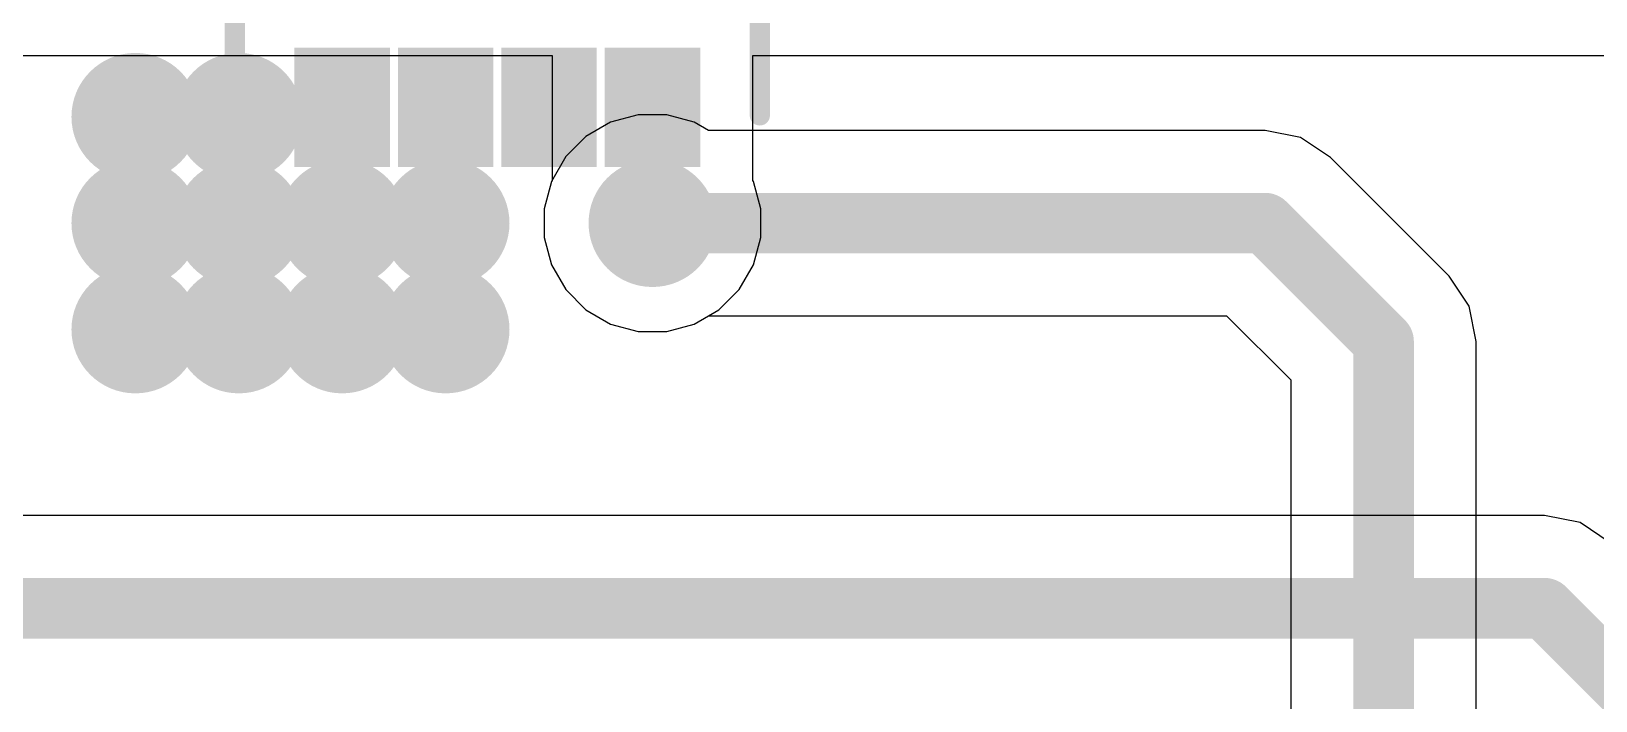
# Model space of a CAD drawing. Header units: millimetres. Extents: x -1.53 to 7.44, y -0.61 to 4.57.
# Drawn here: x -0.4491 to -0.062, y 3.4521 to 3.6178 of the extents above; entities that cross this region are included whole.
import ezdxf

# ---------------------------------------------------------------- set-up
doc = ezdxf.new("R2010")
doc.units = ezdxf.units.MM
doc.header["$MEASUREMENT"] = 0
for name, color, linetype in [('BottomLayer', 5, 'Continuous'), ('BottomSolder', 6, 'Continuous'), ('TopLayer', 1, 'Continuous'), ('TopOverlay', 2, 'Continuous'), ('TopSolder', 216, 'Continuous'), ('ViaHoleLayer', 16, 'Continuous')]:
    doc.layers.add(name, color=color, linetype=linetype)

# ---------------------------------------------------------------- blocks, each defined once
blk = doc.blocks.new('8_VSON_CLIP__3_3_3_3__135')
at = {"layer": 'TopLayer'}
for points in [[(-0.0502, 0.04823), (-0.0502, 0.02854), (-0.07579, 0.02854), (-0.07579, 0.04823)], [(0.05472, 0.04823), (0.05472, -0.04823), (-0.02008, -0.04823), (-0.02008, 0.04823)], [(0.07677, 0.04823), (0.07677, 0.02854), (0.04921, 0.02854), (0.04921, 0.04823)], [(-0.0502, 0.02264), (-0.0502, 0.00295), (-0.07579, 0.00295), (-0.07579, 0.02264)], [(0.07677, 0.02264), (0.07677, 0.00295), (0.04921, 0.00295), (0.04921, 0.02264)], [(-0.0502, -0.00295), (-0.0502, -0.02264), (-0.07579, -0.02264), (-0.07579, -0.00295)], [(0.07677, -0.00295), (0.07677, -0.02264), (0.04921, -0.02264), (0.04921, -0.00295)], [(-0.0502, -0.02854), (-0.0502, -0.04823), (-0.07579, -0.04823), (-0.07579, -0.02854)], [(0.07677, -0.02854), (0.07677, -0.04823), (0.04921, -0.04823), (0.04921, -0.02854)]]:
    blk.add_hatch(color=1, dxfattribs=at).paths.add_polyline_path(points)
at = {"layer": 'TopSolder'}
for points in [[(-0.04823, 0.0502), (-0.04823, 0.02657), (-0.07776, 0.02657), (-0.07776, 0.0502)], [(0.05669, 0.0502), (0.05669, -0.0502), (-0.02205, -0.0502), (-0.02205, 0.0502)], [(0.07874, 0.0502), (0.07874, 0.02657), (0.04724, 0.02657), (0.04724, 0.0502)], [(-0.04823, 0.02461), (-0.04823, 0.00098), (-0.07776, 0.00098), (-0.07776, 0.02461)], [(0.07874, 0.02461), (0.07874, 0.00098), (0.04724, 0.00098), (0.04724, 0.02461)], [(-0.04823, -0.00098), (-0.04823, -0.02461), (-0.07776, -0.02461), (-0.07776, -0.00098)], [(0.07874, -0.00098), (0.07874, -0.02461), (0.04724, -0.02461), (0.04724, -0.00098)], [(-0.04823, -0.02657), (-0.04823, -0.0502), (-0.07776, -0.0502), (-0.07776, -0.02657)], [(0.07874, -0.02657), (0.07874, -0.0502), (0.04724, -0.0502), (0.04724, -0.02657)]]:
    blk.add_hatch(color=216, dxfattribs=at).paths.add_polyline_path(points)
at = {"layer": 'TopOverlay', "const_width": 0.005}
for points in [[(-0.06499, 0.06496), (0.06493, 0.06496)], [(-0.08499, 0.04539), (-0.07899, 0.03939)], [(-0.08499, 0.04539), (-0.08499, 0.03339)], [(-0.07899, 0.03939), (-0.08499, 0.03339)], [(-0.06499, -0.06496), (0.06493, -0.06496)]]:
    blk.add_lwpolyline(points, dxfattribs=at)
at = {"layer": 'TopOverlay', "const_width": 0.0025}
for points in [[(-0.06624, 0.06496, 1), (-0.06374, 0.06496, 1)], [(0.06368, 0.06496, 1), (0.06618, 0.06496, 1)], [(-0.08624, 0.04539, 1), (-0.08374, 0.04539, 1)], [(-0.08624, 0.04539, 1), (-0.08374, 0.04539, 1)], [(-0.08024, 0.03939, 1), (-0.07774, 0.03939, 1)], [(-0.08024, 0.03939, 1), (-0.07774, 0.03939, 1)], [(-0.08624, 0.03339, 1), (-0.08374, 0.03339, 1)], [(-0.08624, 0.03339, 1), (-0.08374, 0.03339, 1)], [(-0.06624, -0.06496, 1), (-0.06374, -0.06496, 1)], [(0.06368, -0.06496, 1), (0.06618, -0.06496, 1)]]:
    blk.add_lwpolyline(points, format="xyb", close=True, dxfattribs=at)

msp = doc.modelspace()

# ---------------------------------------------------------------- hatches: boundary and pattern name
at = {"layer": 'BottomLayer'}
h = msp.add_hatch(color=5, dxfattribs=at)
edge = h.paths.add_edge_path()
edge.add_arc((-0.42336, 3.59666), 0.01181, 0, 360)
h = msp.add_hatch(color=5, dxfattribs=at)
edge = h.paths.add_edge_path()
edge.add_arc((-0.39777, 3.59666), 0.01181, 0, 360)
h = msp.add_hatch(color=5, dxfattribs=at)
edge = h.paths.add_edge_path()
edge.add_arc((-0.42336, 3.57033), 0.01181, 0, 360)
h = msp.add_hatch(color=5, dxfattribs=at)
edge = h.paths.add_edge_path()
edge.add_arc((-0.39777, 3.57033), 0.01181, 0, 360)
h = msp.add_hatch(color=5, dxfattribs=at)
edge = h.paths.add_edge_path()
edge.add_arc((-0.37218, 3.57033), 0.01181, 0, 360)
h = msp.add_hatch(color=5, dxfattribs=at)
edge = h.paths.add_edge_path()
edge.add_arc((-0.34659, 3.57033), 0.01181, 0, 360)
h = msp.add_hatch(color=5, dxfattribs=at)
edge = h.paths.add_edge_path()
edge.add_arc((-0.29541, 3.57033), 0.01181, 0, 360)
h = msp.add_hatch(color=5, dxfattribs=at)
edge = h.paths.add_edge_path()
edge.add_arc((-0.42336, 3.544), 0.01181, 0, 360)
h = msp.add_hatch(color=5, dxfattribs=at)
edge = h.paths.add_edge_path()
edge.add_arc((-0.39777, 3.544), 0.01181, 0, 360)
h = msp.add_hatch(color=5, dxfattribs=at)
edge = h.paths.add_edge_path()
edge.add_arc((-0.37218, 3.544), 0.01181, 0, 360)
h = msp.add_hatch(color=5, dxfattribs=at)
edge = h.paths.add_edge_path()
edge.add_arc((-0.34659, 3.544), 0.01181, 0, 360)
at = {"layer": 'BottomSolder'}
h = msp.add_hatch(color=6, dxfattribs=at)
edge = h.paths.add_edge_path()
edge.add_arc((-0.42336, 3.59666), 0.01581, 0, 360)
h = msp.add_hatch(color=6, dxfattribs=at)
edge = h.paths.add_edge_path()
edge.add_arc((-0.39777, 3.59666), 0.01581, 0, 360)
h = msp.add_hatch(color=6, dxfattribs=at)
edge = h.paths.add_edge_path()
edge.add_arc((-0.42336, 3.57033), 0.01581, 0, 360)
h = msp.add_hatch(color=6, dxfattribs=at)
edge = h.paths.add_edge_path()
edge.add_arc((-0.39777, 3.57033), 0.01581, 0, 360)
h = msp.add_hatch(color=6, dxfattribs=at)
edge = h.paths.add_edge_path()
edge.add_arc((-0.37218, 3.57033), 0.01581, 0, 360)
h = msp.add_hatch(color=6, dxfattribs=at)
edge = h.paths.add_edge_path()
edge.add_arc((-0.34659, 3.57033), 0.01581, 0, 360)
h = msp.add_hatch(color=6, dxfattribs=at)
edge = h.paths.add_edge_path()
edge.add_arc((-0.29541, 3.57033), 0.01581, 0, 360)
h = msp.add_hatch(color=6, dxfattribs=at)
edge = h.paths.add_edge_path()
edge.add_arc((-0.42336, 3.544), 0.01581, 0, 360)
h = msp.add_hatch(color=6, dxfattribs=at)
edge = h.paths.add_edge_path()
edge.add_arc((-0.39777, 3.544), 0.01581, 0, 360)
h = msp.add_hatch(color=6, dxfattribs=at)
edge = h.paths.add_edge_path()
edge.add_arc((-0.37218, 3.544), 0.01581, 0, 360)
h = msp.add_hatch(color=6, dxfattribs=at)
edge = h.paths.add_edge_path()
edge.add_arc((-0.34659, 3.544), 0.01581, 0, 360)
at = {"layer": 'TopLayer'}
h = msp.add_hatch(color=1, dxfattribs=at)
edge = h.paths.add_edge_path()
edge.add_arc((-0.42336, 3.59666), 0.01181, 0, 360)
h = msp.add_hatch(color=1, dxfattribs=at)
edge = h.paths.add_edge_path()
edge.add_arc((-0.39777, 3.59666), 0.01181, 0, 360)
h = msp.add_hatch(color=1, dxfattribs=at)
edge = h.paths.add_edge_path()
edge.add_arc((-0.42336, 3.57033), 0.01181, 0, 360)
h = msp.add_hatch(color=1, dxfattribs=at)
edge = h.paths.add_edge_path()
edge.add_arc((-0.39777, 3.57033), 0.01181, 0, 360)
h = msp.add_hatch(color=1, dxfattribs=at)
edge = h.paths.add_edge_path()
edge.add_arc((-0.37218, 3.57033), 0.01181, 0, 360)
h = msp.add_hatch(color=1, dxfattribs=at)
edge = h.paths.add_edge_path()
edge.add_arc((-0.34659, 3.57033), 0.01181, 0, 360)
h = msp.add_hatch(color=1, dxfattribs=at)
edge = h.paths.add_edge_path()
edge.add_arc((-0.29541, 3.57033), 0.01181, 0, 360)
h = msp.add_hatch(color=1, dxfattribs=at)
edge = h.paths.add_edge_path()
edge.add_arc((-0.42336, 3.544), 0.01181, 0, 360)
h = msp.add_hatch(color=1, dxfattribs=at)
edge = h.paths.add_edge_path()
edge.add_arc((-0.39777, 3.544), 0.01181, 0, 360)
h = msp.add_hatch(color=1, dxfattribs=at)
edge = h.paths.add_edge_path()
edge.add_arc((-0.37218, 3.544), 0.01181, 0, 360)
h = msp.add_hatch(color=1, dxfattribs=at)
edge = h.paths.add_edge_path()
edge.add_arc((-0.34659, 3.544), 0.01181, 0, 360)
at = {"layer": 'TopSolder'}
h = msp.add_hatch(color=216, dxfattribs=at)
edge = h.paths.add_edge_path()
edge.add_arc((-0.42336, 3.59666), 0.01581, 0, 360)
h = msp.add_hatch(color=216, dxfattribs=at)
edge = h.paths.add_edge_path()
edge.add_arc((-0.39777, 3.59666), 0.01581, 0, 360)
h = msp.add_hatch(color=216, dxfattribs=at)
edge = h.paths.add_edge_path()
edge.add_arc((-0.42336, 3.57033), 0.01581, 0, 360)
h = msp.add_hatch(color=216, dxfattribs=at)
edge = h.paths.add_edge_path()
edge.add_arc((-0.39777, 3.57033), 0.01581, 0, 360)
h = msp.add_hatch(color=216, dxfattribs=at)
edge = h.paths.add_edge_path()
edge.add_arc((-0.37218, 3.57033), 0.01581, 0, 360)
h = msp.add_hatch(color=216, dxfattribs=at)
edge = h.paths.add_edge_path()
edge.add_arc((-0.34659, 3.57033), 0.01581, 0, 360)
h = msp.add_hatch(color=216, dxfattribs=at)
edge = h.paths.add_edge_path()
edge.add_arc((-0.29541, 3.57033), 0.01581, 0, 360)
h = msp.add_hatch(color=216, dxfattribs=at)
edge = h.paths.add_edge_path()
edge.add_arc((-0.42336, 3.544), 0.01581, 0, 360)
h = msp.add_hatch(color=216, dxfattribs=at)
edge = h.paths.add_edge_path()
edge.add_arc((-0.39777, 3.544), 0.01581, 0, 360)
h = msp.add_hatch(color=216, dxfattribs=at)
edge = h.paths.add_edge_path()
edge.add_arc((-0.37218, 3.544), 0.01581, 0, 360)
h = msp.add_hatch(color=216, dxfattribs=at)
edge = h.paths.add_edge_path()
edge.add_arc((-0.34659, 3.544), 0.01581, 0, 360)
at = {"layer": 'ViaHoleLayer'}
h = msp.add_hatch(color=16, dxfattribs=at)
edge = h.paths.add_edge_path()
edge.add_arc((-0.42336, 3.59666), 0.00591, 0, 360)
h = msp.add_hatch(color=16, dxfattribs=at)
edge = h.paths.add_edge_path()
edge.add_arc((-0.39777, 3.59666), 0.00591, 0, 360)
h = msp.add_hatch(color=16, dxfattribs=at)
edge = h.paths.add_edge_path()
edge.add_arc((-0.42336, 3.57033), 0.00591, 0, 360)
h = msp.add_hatch(color=16, dxfattribs=at)
edge = h.paths.add_edge_path()
edge.add_arc((-0.39777, 3.57033), 0.00591, 0, 360)
h = msp.add_hatch(color=16, dxfattribs=at)
edge = h.paths.add_edge_path()
edge.add_arc((-0.37218, 3.57033), 0.00591, 0, 360)
h = msp.add_hatch(color=16, dxfattribs=at)
edge = h.paths.add_edge_path()
edge.add_arc((-0.34659, 3.57033), 0.00591, 0, 360)
h = msp.add_hatch(color=16, dxfattribs=at)
edge = h.paths.add_edge_path()
edge.add_arc((-0.29541, 3.57033), 0.00591, 0, 360)
h = msp.add_hatch(color=16, dxfattribs=at)
edge = h.paths.add_edge_path()
edge.add_arc((-0.42336, 3.544), 0.00591, 0, 360)
h = msp.add_hatch(color=16, dxfattribs=at)
edge = h.paths.add_edge_path()
edge.add_arc((-0.39777, 3.544), 0.00591, 0, 360)
h = msp.add_hatch(color=16, dxfattribs=at)
edge = h.paths.add_edge_path()
edge.add_arc((-0.37218, 3.544), 0.00591, 0, 360)
h = msp.add_hatch(color=16, dxfattribs=at)
edge = h.paths.add_edge_path()
edge.add_arc((-0.34659, 3.544), 0.00591, 0, 360)

# ---------------------------------------------------------------- linework, layer by layer
at = {"layer": 'BottomLayer'}
for p, q in [((-0.29894, 3.59714), (-0.30576, 3.59531)), ((-0.29188, 3.59714), (-0.29894, 3.59714)), ((-0.28506, 3.59531), (-0.29188, 3.59714)), ((-0.30576, 3.59531), (-0.31187, 3.59178)), ((-0.28152, 3.59327), (-0.28506, 3.59531)), ((-0.14383, 3.59327), (-0.28152, 3.59327)), ((-0.13505, 3.59152), (-0.14383, 3.59327)), ((-0.31187, 3.59178), (-0.31686, 3.58679)), ((-0.12761, 3.58655), (-0.13505, 3.59152)), ((-0.31686, 3.58679), (-0.32039, 3.58068)), ((-0.09828, 3.55722), (-0.12761, 3.58655)), ((-0.32039, 3.58068), (-0.32222, 3.57386)), ((-0.32222, 3.57386), (-0.32222, 3.5668)), ((-0.32222, 3.5668), (-0.32039, 3.55998)), ((-0.32039, 3.55998), (-0.31686, 3.55387)), ((-0.31686, 3.55387), (-0.31187, 3.54887)), ((-0.09331, 3.54978), (-0.09828, 3.55722)), ((-0.09156, 3.541), (-0.09331, 3.54978)), ((-0.31187, 3.54887), (-0.30576, 3.54534)), ((-0.28506, 3.54534), (-0.28152, 3.54739)), ((-0.28152, 3.54739), (-0.15333, 3.54739)), ((-0.15333, 3.54739), (-0.13744, 3.5315)), ((-0.30576, 3.54534), (-0.29894, 3.54352)), ((-0.29894, 3.54352), (-0.29188, 3.54352)), ((-0.29188, 3.54352), (-0.28506, 3.54534)), ((-0.09156, 3.36122), (-0.09156, 3.541)), ((-0.13744, 3.5315), (-0.13744, 3.36122))]:
    msp.add_line(p, q, dxfattribs=at)
at = {"layer": 'BottomLayer', "const_width": 0.015}
for points in [[(-0.29541, 3.57033), (-0.14383, 3.57033)], [(-0.14383, 3.57033), (-0.1145, 3.541)], [(-0.1145, 3.34733), (-0.1145, 3.541)]]:
    msp.add_lwpolyline(points, dxfattribs=at)
at = {"layer": 'BottomLayer', "const_width": 0.0075}
for points in [[(-0.29916, 3.57033, 1), (-0.29166, 3.57033, 1)], [(-0.14758, 3.57033, 1), (-0.14008, 3.57033, 1)], [(-0.14758, 3.57033, 1), (-0.14008, 3.57033, 1)], [(-0.11825, 3.541, 1), (-0.11075, 3.541, 1)], [(-0.11825, 3.541, 1), (-0.11075, 3.541, 1)]]:
    msp.add_lwpolyline(points, format="xyb", close=True, dxfattribs=at)
at = {"layer": 'TopLayer'}
for p, q in [((-0.81287, 3.6118), (-0.32025, 3.6118)), ((-0.32025, 3.6118), (-0.32025, 3.58092)), ((-0.27057, 3.58092), (-0.27057, 3.6118)), ((-0.27057, 3.6118), (0.344, 3.6118)), ((-0.32039, 3.58068), (-0.32222, 3.57386)), ((-0.32025, 3.58092), (-0.32039, 3.58068)), ((-0.27043, 3.58068), (-0.27057, 3.58092)), ((-0.2686, 3.57386), (-0.27043, 3.58068)), ((-0.32222, 3.57386), (-0.32222, 3.5668)), ((-0.2686, 3.5668), (-0.2686, 3.57386)), ((-0.32222, 3.5668), (-0.32039, 3.55998)), ((-0.27043, 3.55998), (-0.2686, 3.5668)), ((-0.32039, 3.55998), (-0.31686, 3.55387)), ((-0.27396, 3.55387), (-0.27043, 3.55998)), ((-0.31686, 3.55387), (-0.31187, 3.54887)), ((-0.27895, 3.54887), (-0.27396, 3.55387)), ((-0.31187, 3.54887), (-0.30576, 3.54534)), ((-0.28506, 3.54534), (-0.27895, 3.54887)), ((-0.30576, 3.54534), (-0.29894, 3.54352)), ((-0.29894, 3.54352), (-0.29188, 3.54352)), ((-0.29188, 3.54352), (-0.28506, 3.54534)), ((-0.07467, 3.49794), (-0.67451, 3.49794)), ((-0.06589, 3.49619), (-0.07467, 3.49794)), ((-0.05845, 3.49122), (-0.06589, 3.49619))]:
    msp.add_line(p, q, dxfattribs=at)
at = {"layer": 'TopLayer', "const_width": 0.015}
for points in [[(-0.29541, 3.57033), (-0.29541, 3.599)], [(-0.67451, 3.475), (-0.07467, 3.475)], [(-0.07467, 3.475), (-0.03773, 3.43806)]]:
    msp.add_lwpolyline(points, dxfattribs=at)
at = {"layer": 'TopLayer', "const_width": 0.0075}
for points in [[(-0.29916, 3.599, 1), (-0.29166, 3.599, 1)], [(-0.29916, 3.57033, 1), (-0.29166, 3.57033, 1)], [(-0.07842, 3.475, 1), (-0.07092, 3.475, 1)], [(-0.07842, 3.475, 1), (-0.07092, 3.475, 1)]]:
    msp.add_lwpolyline(points, format="xyb", close=True, dxfattribs=at)

# ---------------------------------------------------------------- block references
at = {"rotation": 90}
msp.add_blockref('8_VSON_CLIP__3_3_3_3__135', (-0.3338, 3.66199), dxfattribs=at)

doc.saveas('drawing.dxf')
